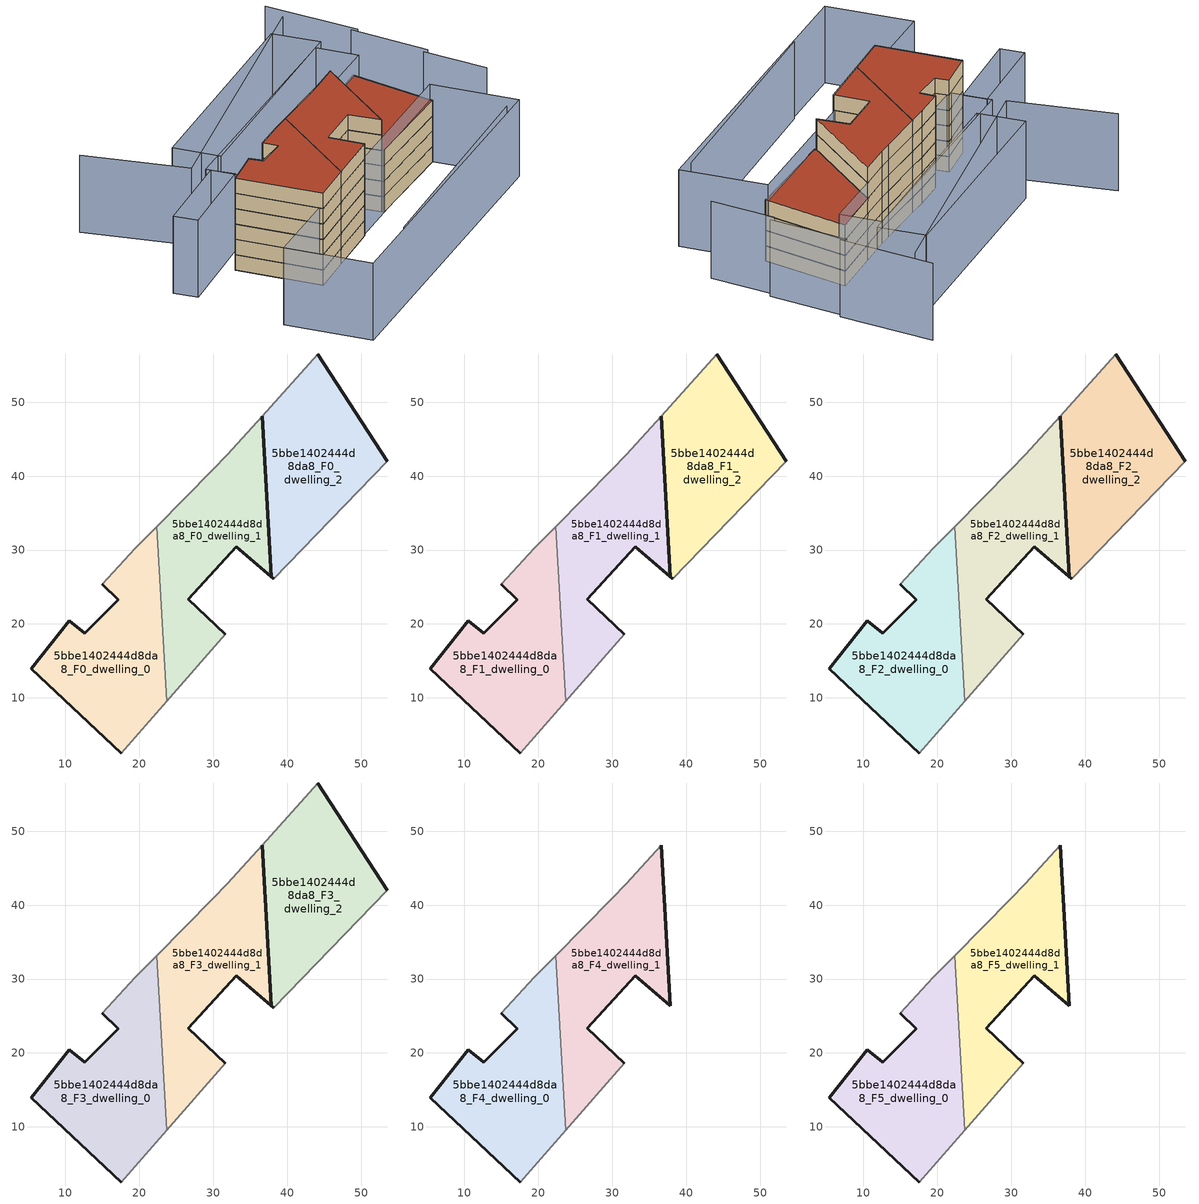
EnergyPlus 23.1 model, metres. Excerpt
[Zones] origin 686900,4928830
5bbe1402444d8da8_F0_dwelling_0
 floor ground (EU_floor_Construction): 17.56,2.54 23.7,9.55 22.32,33.15 19.44,30.23 14.99,25.38 17.13,23.29 12.59,18.74 10.48,20.41 5.39,13.92 z0
 wall outside (EU_wall_Construction): 17.56,2.54 5.39,13.92 10.48,20.41 12.59,18.74 17.13,23.29 14.99,25.38 z0:3
 wall adiabatic (EU_wall_Construction): 14.99,25.38 19.44,30.23 22.32,33.15 / 23.7,9.55 17.56,2.54 z0:3
 wall to 5bbe1402444d8da8_F0_dwelling_1 (EU_wall_Construction): 22.32,33.15 23.7,9.55 z0:3
5bbe1402444d8da8_F0_dwelling_1
 floor ground (EU_floor_Construction): 31.62,18.59 26.62,23.34 33.09,30.43 37.87,26.36 36.6,48.1 31.93,42.89 29.94,40.85 22.32,33.15 23.7,9.55 z0
 wall outside (EU_wall_Construction): 36.6,48.1 37.87,26.36 33.09,30.43 26.62,23.34 31.62,18.59 z0:3
 wall adiabatic (EU_wall_Construction): 22.32,33.15 29.94,40.85 31.93,42.89 36.6,48.1 / 31.62,18.59 23.7,9.55 z0:3
5bbe1402444d8da8_F0_dwelling_2
 floor ground (EU_floor_Construction): 38.19,26.09 53.53,41.99 44.17,56.54 36.6,48.1 37.87,26.36 z0
 wall outside (EU_wall_Construction): 38.19,26.09 37.87,26.36 36.6,48.1 / 44.17,56.54 53.53,41.99 z0:3
 wall adiabatic (EU_wall_Construction): 53.53,41.99 38.19,26.09 / 36.6,48.1 44.17,56.54 z0:3
5bbe1402444d8da8_F1_dwelling_0
 floor to 5bbe1402444d8da8_F0_dwelling_0 (EU_floor_Construction): 17.56,2.54 23.7,9.55 22.32,33.15 19.44,30.23 14.99,25.38 17.13,23.29 12.59,18.74 10.48,20.41 5.39,13.92 z3
 wall outside (EU_wall_Construction): 17.56,2.54 5.39,13.92 10.48,20.41 12.59,18.74 17.13,23.29 14.99,25.38 z3:6
 wall adiabatic (EU_wall_Construction): 14.99,25.38 19.44,30.23 22.32,33.15 / 23.7,9.55 17.56,2.54 z3:6
 wall to 5bbe1402444d8da8_F1_dwelling_1 (EU_wall_Construction): 22.32,33.15 23.7,9.55 z3:6
5bbe1402444d8da8_F1_dwelling_1
 floor to 5bbe1402444d8da8_F0_dwelling_1 (EU_floor_Construction): 31.62,18.59 26.62,23.34 33.09,30.43 37.87,26.36 36.6,48.1 31.93,42.89 29.94,40.85 22.32,33.15 23.7,9.55 z3
 wall outside (EU_wall_Construction): 36.6,48.1 37.87,26.36 33.09,30.43 26.62,23.34 31.62,18.59 z3:6
 wall adiabatic (EU_wall_Construction): 22.32,33.15 29.94,40.85 31.93,42.89 36.6,48.1 / 31.62,18.59 23.7,9.55 z3:6
5bbe1402444d8da8_F1_dwelling_2
 floor to 5bbe1402444d8da8_F0_dwelling_2 (EU_floor_Construction): 38.19,26.09 53.53,41.99 44.17,56.54 36.6,48.1 37.87,26.36 z3
 wall outside (EU_wall_Construction): 38.19,26.09 37.87,26.36 36.6,48.1 / 44.17,56.54 53.53,41.99 z3:6
 wall adiabatic (EU_wall_Construction): 53.53,41.99 38.19,26.09 / 36.6,48.1 44.17,56.54 z3:6
5bbe1402444d8da8_F2_dwelling_0
 floor to 5bbe1402444d8da8_F1_dwelling_0 (EU_floor_Construction): 17.56,2.54 23.7,9.55 22.32,33.15 19.44,30.23 14.99,25.38 17.13,23.29 12.59,18.74 10.48,20.41 5.39,13.92 z6
 wall outside (EU_wall_Construction): 17.56,2.54 5.39,13.92 10.48,20.41 12.59,18.74 17.13,23.29 14.99,25.38 z6:9
 wall adiabatic (EU_wall_Construction): 14.99,25.38 19.44,30.23 22.32,33.15 / 23.7,9.55 17.56,2.54 z6:9
 wall to 5bbe1402444d8da8_F2_dwelling_1 (EU_wall_Construction): 22.32,33.15 23.7,9.55 z6:9
5bbe1402444d8da8_F2_dwelling_1
 floor to 5bbe1402444d8da8_F1_dwelling_1 (EU_floor_Construction): 31.62,18.59 26.62,23.34 33.09,30.43 37.87,26.36 36.6,48.1 31.93,42.89 29.94,40.85 22.32,33.15 23.7,9.55 z6
 wall outside (EU_wall_Construction): 36.6,48.1 37.87,26.36 33.09,30.43 26.62,23.34 31.62,18.59 z6:9
 wall adiabatic (EU_wall_Construction): 22.32,33.15 29.94,40.85 31.93,42.89 36.6,48.1 / 31.62,18.59 23.7,9.55 z6:9
5bbe1402444d8da8_F2_dwelling_2
 floor to 5bbe1402444d8da8_F1_dwelling_2 (EU_floor_Construction): 38.19,26.09 53.53,41.99 44.17,56.54 36.6,48.1 37.87,26.36 z6
 wall outside (EU_wall_Construction): 38.19,26.09 37.87,26.36 36.6,48.1 / 44.17,56.54 53.53,41.99 z6:9
 wall adiabatic (EU_wall_Construction): 53.53,41.99 38.19,26.09 / 36.6,48.1 44.17,56.54 z6:9
5bbe1402444d8da8_F3_dwelling_0
 floor to 5bbe1402444d8da8_F2_dwelling_0 (EU_floor_Construction): 17.56,2.54 23.7,9.55 22.32,33.15 19.44,30.23 14.99,25.38 17.13,23.29 12.59,18.74 10.48,20.41 5.39,13.92 z9
 wall outside (EU_wall_Construction): 17.56,2.54 5.39,13.92 10.48,20.41 12.59,18.74 17.13,23.29 14.99,25.38 z9:12
 wall adiabatic (EU_wall_Construction): 14.99,25.38 19.44,30.23 22.32,33.15 / 23.7,9.55 17.56,2.54 z9:12
 wall to 5bbe1402444d8da8_F3_dwelling_1 (EU_wall_Construction): 22.32,33.15 23.7,9.55 z9:12
5bbe1402444d8da8_F3_dwelling_1
 floor to 5bbe1402444d8da8_F2_dwelling_1 (EU_floor_Construction): 31.62,18.59 26.62,23.34 33.09,30.43 37.87,26.36 36.6,48.1 31.93,42.89 29.94,40.85 22.32,33.15 23.7,9.55 z9
 wall outside (EU_wall_Construction): 36.6,48.1 37.87,26.36 33.09,30.43 26.62,23.34 31.62,18.59 z9:12
 wall adiabatic (EU_wall_Construction): 22.32,33.15 29.94,40.85 31.93,42.89 36.6,48.1 / 31.62,18.59 23.7,9.55 z9:12
5bbe1402444d8da8_F3_dwelling_2
 floor to 5bbe1402444d8da8_F2_dwelling_2 (EU_floor_Construction): 38.19,26.09 53.53,41.99 44.17,56.54 36.6,48.1 37.87,26.36 z9
 wall outside (EU_wall_Construction): 38.19,26.09 37.87,26.36 36.6,48.1 / 44.17,56.54 53.53,41.99 z9:12
 wall adiabatic (EU_wall_Construction): 53.53,41.99 38.19,26.09 / 36.6,48.1 44.17,56.54 z9:12
 roof outside (EU_roof_Construction): 44.17,56.54 53.53,41.99 38.19,26.09 37.87,26.36 36.6,48.1 z12
5bbe1402444d8da8_F4_dwelling_0
 floor to 5bbe1402444d8da8_F3_dwelling_0 (EU_floor_Construction): 17.56,2.54 23.7,9.55 22.32,33.15 19.44,30.23 14.99,25.38 17.13,23.29 12.59,18.74 10.48,20.41 5.39,13.92 z12
 wall outside (EU_wall_Construction): 17.56,2.54 5.39,13.92 10.48,20.41 12.59,18.74 17.13,23.29 14.99,25.38 z12:15
 wall adiabatic (EU_wall_Construction): 14.99,25.38 19.44,30.23 22.32,33.15 / 23.7,9.55 17.56,2.54 z12:15
 wall to 5bbe1402444d8da8_F4_dwelling_1 (EU_wall_Construction): 22.32,33.15 23.7,9.55 z12:15
5bbe1402444d8da8_F4_dwelling_1
 floor to 5bbe1402444d8da8_F3_dwelling_1 (EU_floor_Construction): 31.62,18.59 26.62,23.34 33.09,30.43 37.87,26.36 36.6,48.1 31.93,42.89 29.94,40.85 22.32,33.15 23.7,9.55 z12
 wall outside (EU_wall_Construction): 36.6,48.1 37.87,26.36 33.09,30.43 26.62,23.34 31.62,18.59 z12:15
 wall adiabatic (EU_wall_Construction): 22.32,33.15 29.94,40.85 31.93,42.89 36.6,48.1 / 31.62,18.59 23.7,9.55 z12:15
5bbe1402444d8da8_F5_dwelling_0
 floor to 5bbe1402444d8da8_F4_dwelling_0 (EU_floor_Construction): 17.56,2.54 23.7,9.55 22.32,33.15 19.44,30.23 14.99,25.38 17.13,23.29 12.59,18.74 10.48,20.41 5.39,13.92 z15
 wall outside (EU_wall_Construction): 17.56,2.54 5.39,13.92 10.48,20.41 12.59,18.74 17.13,23.29 14.99,25.38 z15:18
 wall adiabatic (EU_wall_Construction): 14.99,25.38 19.44,30.23 22.32,33.15 / 23.7,9.55 17.56,2.54 z15:18
 wall to 5bbe1402444d8da8_F5_dwelling_1 (EU_wall_Construction): 22.32,33.15 23.7,9.55 z15:18
 roof outside (EU_roof_Construction): 22.32,33.15 23.7,9.55 17.56,2.54 5.39,13.92 10.48,20.41 12.59,18.74 17.13,23.29 14.99,25.38 19.44,30.23 z18
5bbe1402444d8da8_F5_dwelling_1
 floor to 5bbe1402444d8da8_F4_dwelling_1 (EU_floor_Construction): 31.62,18.59 26.62,23.34 33.09,30.43 37.87,26.36 36.6,48.1 31.93,42.89 29.94,40.85 22.32,33.15 23.7,9.55 z15
 wall outside (EU_wall_Construction): 36.6,48.1 37.87,26.36 33.09,30.43 26.62,23.34 31.62,18.59 z15:18
 wall adiabatic (EU_wall_Construction): 22.32,33.15 29.94,40.85 31.93,42.89 36.6,48.1 / 31.62,18.59 23.7,9.55 z15:18
 roof outside (EU_roof_Construction): 36.6,48.1 37.87,26.36 33.09,30.43 26.62,23.34 31.62,18.59 23.7,9.55 22.32,33.15 29.94,40.85 31.93,42.89 z18
shading: 28.08,-9.58 62.56,29.17 / 38.95,77.07 1.95,26.08 / 1.95,26.08 -14.51,38.03 / 64.88,44.93 56.93,54.87 / 57.89,55.52 48.21,67.77 / 49.33,67.51 37.64,82.17 / 65.57,30.94 17.87,-21.05 / 17.87,-21.05 5.42,-9.62 / 5.42,-9.62 53.12,42.37 / 53.12,42.37 65.57,30.94 / -4.59,6.23 -8.06,9.21 / -8.06,9.21 4.78,24.18 / 4.78,24.18 8.26,21.2 / 8.26,21.2 -4.59,6.23 / 4.07,24.84 39.79,63.35 / 39.79,63.35 45.76,57.81 / 45.76,57.81 10.04,19.3 / 10.04,19.3 4.07,24.84 / 41.43,65.18 8.57,28.73 / 8.57,28.73 1.68,34.94 / 1.68,34.94 34.55,71.39 / 34.55,71.39 41.43,65.18 z0:15
[Building]
EU S2 Campaign: North Axis=0; Terrain=City; Solar Distribution=FullExterior
[Site:Location]
Bologna: Latitude=44.5; Longitude=11.25; Time Zone=1; Elevation=37
[SizingPeriod:WeatherFileDays]
AnnualSizingPeriod: Begin Month=1; Begin Day of Month=1; End Month=12; End Day of Month=31; Day of Week for Start Day=Monday; Use Weather File Daylight Saving Period=No; Use Weather File Rain and Snow Indicators=No
[MATERIAL]
EU_InternalMass_Material: Roughness=MediumRough; Thickness=0.1; Conductivity=1; Density=1800; Specific Heat=900; Thermal Absorptance=0.9; Solar Absorptance=0.7; Visible Absorptance=0.7
[MATERIAL:NOMASS] Roughness=MediumRough; Thermal Absorptance=0.9; Solar Absorptance=0.7; Visible Absorptance=0.7
Name | Thermal Resistance
EU_wall_NoMass | 0.905828
EU_roof_NoMass | 0.37593
EU_floor_NoMass | 0.67114
[CONSTRUCTION]
EU_wall_Construction: EU_wall_NoMass
EU_roof_Construction: EU_roof_NoMass
EU_floor_Construction: EU_floor_NoMass
EU_InternalMass_Construction: EU_InternalMass_Material
[ZONE] Type=1; Multiplier=1; Ceiling Height=autocalculate; Floor Area=autocalculate; Part of Total Floor Area=Yes
Name | Volume
5bbe1402444d8da8_F0_dwelling_0 | 837.773
5bbe1402444d8da8_F1_dwelling_0; 5bbe1402444d8da8_F2_dwelling_0; 5bbe1402444d8da8_F3_dwelling_0; 5bbe1402444d8da8_F4_dwelling_0; 5bbe1402444d8da8_F5_dwelling_0 | 837.775
5bbe1402444d8da8_F0_dwelling_1 | 837.807
5bbe1402444d8da8_F1_dwelling_1; 5bbe1402444d8da8_F2_dwelling_1; 5bbe1402444d8da8_F3_dwelling_1; 5bbe1402444d8da8_F4_dwelling_1; 5bbe1402444d8da8_F5_dwelling_1 | 837.809
5bbe1402444d8da8_F0_dwelling_2; 5bbe1402444d8da8_F1_dwelling_2; 5bbe1402444d8da8_F2_dwelling_2; 5bbe1402444d8da8_F3_dwelling_2 | 837.768
[INTERNALMASS] Construction=EU_InternalMass_Construction
Name | Zone or ZoneList | Surface Area
5bbe1402444d8da8_F0_dwelling_0_EU_InternalMass | 5bbe1402444d8da8_F0_dwelling_0 | 279.258
5bbe1402444d8da8_F0_dwelling_1_EU_InternalMass | 5bbe1402444d8da8_F0_dwelling_1 | 279.269
5bbe1402444d8da8_F0_dwelling_2_EU_InternalMass | 5bbe1402444d8da8_F0_dwelling_2 | 279.256
5bbe1402444d8da8_F1_dwelling_0_EU_InternalMass | 5bbe1402444d8da8_F1_dwelling_0 | 279.258
5bbe1402444d8da8_F1_dwelling_1_EU_InternalMass | 5bbe1402444d8da8_F1_dwelling_1 | 279.269
5bbe1402444d8da8_F1_dwelling_2_EU_InternalMass | 5bbe1402444d8da8_F1_dwelling_2 | 279.256
5bbe1402444d8da8_F2_dwelling_0_EU_InternalMass | 5bbe1402444d8da8_F2_dwelling_0 | 279.258
5bbe1402444d8da8_F2_dwelling_1_EU_InternalMass | 5bbe1402444d8da8_F2_dwelling_1 | 279.269
5bbe1402444d8da8_F2_dwelling_2_EU_InternalMass | 5bbe1402444d8da8_F2_dwelling_2 | 279.256
5bbe1402444d8da8_F3_dwelling_0_EU_InternalMass | 5bbe1402444d8da8_F3_dwelling_0 | 279.258
5bbe1402444d8da8_F3_dwelling_1_EU_InternalMass | 5bbe1402444d8da8_F3_dwelling_1 | 279.269
5bbe1402444d8da8_F3_dwelling_2_EU_InternalMass | 5bbe1402444d8da8_F3_dwelling_2 | 279.256
5bbe1402444d8da8_F4_dwelling_0_EU_InternalMass | 5bbe1402444d8da8_F4_dwelling_0 | 418.893
5bbe1402444d8da8_F4_dwelling_1_EU_InternalMass | 5bbe1402444d8da8_F4_dwelling_1 | 418.888
5bbe1402444d8da8_F5_dwelling_0_EU_InternalMass | 5bbe1402444d8da8_F5_dwelling_0 | 418.893
5bbe1402444d8da8_F5_dwelling_1_EU_InternalMass | 5bbe1402444d8da8_F5_dwelling_1 | 418.888
[OTHEREQUIPMENT] Fuel Type=Electricity; Design Level Calculation Method=Watts/Area; Power per Zone Floor Area=1; Fraction Latent=0; Fraction Radiant=0; Fraction Lost=0; Carbon Dioxide Generation Rate=0; EndUse Subcategory=EU_Step8_InternalGains
Name | Zone or ZoneList or Space or SpaceList | Schedule
EU_Step8_InternalGain_5bbe1402444d8da8_F0_dwelling_0_f000 | 5bbe1402444d8da8_F0_dwelling_0 | EU_Step8_GainSchedule_5bbe1402444d8da8_F0_dwelling_0_f000
EU_Step8_InternalGain_5bbe1402444d8da8_F0_dwelling_1_f000 | 5bbe1402444d8da8_F0_dwelling_1 | EU_Step8_GainSchedule_5bbe1402444d8da8_F0_dwelling_1_f000
EU_Step8_InternalGain_5bbe1402444d8da8_F0_dwelling_2_f000 | 5bbe1402444d8da8_F0_dwelling_2 | EU_Step8_GainSchedule_5bbe1402444d8da8_F0_dwelling_2_f000
EU_Step8_InternalGain_5bbe1402444d8da8_F1_dwelling_0_f000 | 5bbe1402444d8da8_F1_dwelling_0 | EU_Step8_GainSchedule_5bbe1402444d8da8_F1_dwelling_0_f000
EU_Step8_InternalGain_5bbe1402444d8da8_F1_dwelling_1_f000 | 5bbe1402444d8da8_F1_dwelling_1 | EU_Step8_GainSchedule_5bbe1402444d8da8_F1_dwelling_1_f000
EU_Step8_InternalGain_5bbe1402444d8da8_F1_dwelling_2_f000 | 5bbe1402444d8da8_F1_dwelling_2 | EU_Step8_GainSchedule_5bbe1402444d8da8_F1_dwelling_2_f000
EU_Step8_InternalGain_5bbe1402444d8da8_F2_dwelling_0_f000 | 5bbe1402444d8da8_F2_dwelling_0 | EU_Step8_GainSchedule_5bbe1402444d8da8_F2_dwelling_0_f000
EU_Step8_InternalGain_5bbe1402444d8da8_F2_dwelling_1_f000 | 5bbe1402444d8da8_F2_dwelling_1 | EU_Step8_GainSchedule_5bbe1402444d8da8_F2_dwelling_1_f000
EU_Step8_InternalGain_5bbe1402444d8da8_F2_dwelling_2_f000 | 5bbe1402444d8da8_F2_dwelling_2 | EU_Step8_GainSchedule_5bbe1402444d8da8_F2_dwelling_2_f000
EU_Step8_InternalGain_5bbe1402444d8da8_F3_dwelling_0_f000 | 5bbe1402444d8da8_F3_dwelling_0 | EU_Step8_GainSchedule_5bbe1402444d8da8_F3_dwelling_0_f000
EU_Step8_InternalGain_5bbe1402444d8da8_F3_dwelling_1_f000 | 5bbe1402444d8da8_F3_dwelling_1 | EU_Step8_GainSchedule_5bbe1402444d8da8_F3_dwelling_1_f000
EU_Step8_InternalGain_5bbe1402444d8da8_F3_dwelling_2_f000 | 5bbe1402444d8da8_F3_dwelling_2 | EU_Step8_GainSchedule_5bbe1402444d8da8_F3_dwelling_2_f000
EU_Step8_InternalGain_5bbe1402444d8da8_F4_dwelling_0_f000 | 5bbe1402444d8da8_F4_dwelling_0 | EU_Step8_GainSchedule_5bbe1402444d8da8_F4_dwelling_0_f000
EU_Step8_InternalGain_5bbe1402444d8da8_F4_dwelling_1_f000 | 5bbe1402444d8da8_F4_dwelling_1 | EU_Step8_GainSchedule_5bbe1402444d8da8_F4_dwelling_1_f000
EU_Step8_InternalGain_5bbe1402444d8da8_F5_dwelling_0_f000 | 5bbe1402444d8da8_F5_dwelling_0 | EU_Step8_GainSchedule_5bbe1402444d8da8_F5_dwelling_0_f000
EU_Step8_InternalGain_5bbe1402444d8da8_F5_dwelling_1_f000 | 5bbe1402444d8da8_F5_dwelling_1 | EU_Step8_GainSchedule_5bbe1402444d8da8_F5_dwelling_1_f000
[ZONEVENTILATION:DESIGNFLOWRATE] Schedule=EU_AlwaysOn; Design Flow Rate Calculation Method=AirChanges/Hour; Air Changes per Hour=0.73129; Ventilation Type=Natural; Fan Pressure Rise=0; Fan Total Efficiency=1; Constant Term Coefficient=1; Temperature Term Coefficient=0; Velocity Term Coefficient=0; Velocity Squared Term Coefficient=0; Minimum Indoor Temperature=-100; Maximum Indoor Temperature=100; Delta Temperature=-100; Minimum Outdoor Temperature=-100; Maximum Outdoor Temperature=100; Maximum Wind Speed=40
Name | Zone or ZoneList or Space or SpaceList
EU_ConstantAir_5bbe1402444d8da8_F0_dwelling_0 | 5bbe1402444d8da8_F0_dwelling_0
EU_ConstantAir_5bbe1402444d8da8_F0_dwelling_1 | 5bbe1402444d8da8_F0_dwelling_1
EU_ConstantAir_5bbe1402444d8da8_F0_dwelling_2 | 5bbe1402444d8da8_F0_dwelling_2
EU_ConstantAir_5bbe1402444d8da8_F1_dwelling_0 | 5bbe1402444d8da8_F1_dwelling_0
EU_ConstantAir_5bbe1402444d8da8_F1_dwelling_1 | 5bbe1402444d8da8_F1_dwelling_1
EU_ConstantAir_5bbe1402444d8da8_F1_dwelling_2 | 5bbe1402444d8da8_F1_dwelling_2
EU_ConstantAir_5bbe1402444d8da8_F2_dwelling_0 | 5bbe1402444d8da8_F2_dwelling_0
EU_ConstantAir_5bbe1402444d8da8_F2_dwelling_1 | 5bbe1402444d8da8_F2_dwelling_1
EU_ConstantAir_5bbe1402444d8da8_F2_dwelling_2 | 5bbe1402444d8da8_F2_dwelling_2
EU_ConstantAir_5bbe1402444d8da8_F3_dwelling_0 | 5bbe1402444d8da8_F3_dwelling_0
EU_ConstantAir_5bbe1402444d8da8_F3_dwelling_1 | 5bbe1402444d8da8_F3_dwelling_1
EU_ConstantAir_5bbe1402444d8da8_F3_dwelling_2 | 5bbe1402444d8da8_F3_dwelling_2
EU_ConstantAir_5bbe1402444d8da8_F4_dwelling_0 | 5bbe1402444d8da8_F4_dwelling_0
EU_ConstantAir_5bbe1402444d8da8_F4_dwelling_1 | 5bbe1402444d8da8_F4_dwelling_1
EU_ConstantAir_5bbe1402444d8da8_F5_dwelling_0 | 5bbe1402444d8da8_F5_dwelling_0
EU_ConstantAir_5bbe1402444d8da8_F5_dwelling_1 | 5bbe1402444d8da8_F5_dwelling_1
[HVACTEMPLATE:THERMOSTAT] Constant Heating Setpoint=20; Constant Cooling Setpoint=50
EU_HeatOnly_5bbe1402444d8da8_F0_dwelling_0; EU_HeatOnly_5bbe1402444d8da8_F0_dwelling_1; EU_HeatOnly_5bbe1402444d8da8_F0_dwelling_2; EU_HeatOnly_5bbe1402444d8da8_F1_dwelling_0; EU_HeatOnly_5bbe1402444d8da8_F1_dwelling_1; EU_HeatOnly_5bbe1402444d8da8_F1_dwelling_2; EU_HeatOnly_5bbe1402444d8da8_F2_dwelling_0; EU_HeatOnly_5bbe1402444d8da8_F2_dwelling_1; EU_HeatOnly_5bbe1402444d8da8_F2_dwelling_2; EU_HeatOnly_5bbe1402444d8da8_F3_dwelling_0; EU_HeatOnly_5bbe1402444d8da8_F3_dwelling_1; EU_HeatOnly_5bbe1402444d8da8_F3_dwelling_2; EU_HeatOnly_5bbe1402444d8da8_F4_dwelling_0; EU_HeatOnly_5bbe1402444d8da8_F4_dwelling_1; EU_HeatOnly_5bbe1402444d8da8_F5_dwelling_0; EU_HeatOnly_5bbe1402444d8da8_F5_dwelling_1
[HVACTEMPLATE:ZONE:IDEALLOADSAIRSYSTEM] System Availability Schedule=EU_AlwaysOn; Maximum Heating Supply Air Temperature=50; Minimum Cooling Supply Air Temperature=13; Maximum Heating Supply Air Humidity Ratio=0.0156; Minimum Cooling Supply Air Humidity Ratio=0.0077; Heating Limit=NoLimit; Cooling Limit=NoLimit; Heating Availability Schedule=EU_AlwaysOn; Cooling Availability Schedule=EU_CoolingOff; Dehumidification Control Type=ConstantSensibleHeatRatio; Cooling Sensible Heat Ratio=0.7; Dehumidification Setpoint=60; Humidification Control Type=None; Humidification Setpoint=30; Outdoor Air Method=None; Outdoor Air Flow Rate per Person=0.00944; Outdoor Air Flow Rate per Zone Floor Area=0; Outdoor Air Flow Rate per Zone=0; Demand Controlled Ventilation Type=None; Outdoor Air Economizer Type=NoEconomizer; Heat Recovery Type=None; Sensible Heat Recovery Effectiveness=0.7; Latent Heat Recovery Effectiveness=0.65
Name | Template Thermostat
5bbe1402444d8da8_F0_dwelling_0 | EU_HeatOnly_5bbe1402444d8da8_F0_dwelling_0
5bbe1402444d8da8_F0_dwelling_1 | EU_HeatOnly_5bbe1402444d8da8_F0_dwelling_1
5bbe1402444d8da8_F0_dwelling_2 | EU_HeatOnly_5bbe1402444d8da8_F0_dwelling_2
5bbe1402444d8da8_F1_dwelling_0 | EU_HeatOnly_5bbe1402444d8da8_F1_dwelling_0
5bbe1402444d8da8_F1_dwelling_1 | EU_HeatOnly_5bbe1402444d8da8_F1_dwelling_1
5bbe1402444d8da8_F1_dwelling_2 | EU_HeatOnly_5bbe1402444d8da8_F1_dwelling_2
5bbe1402444d8da8_F2_dwelling_0 | EU_HeatOnly_5bbe1402444d8da8_F2_dwelling_0
5bbe1402444d8da8_F2_dwelling_1 | EU_HeatOnly_5bbe1402444d8da8_F2_dwelling_1
5bbe1402444d8da8_F2_dwelling_2 | EU_HeatOnly_5bbe1402444d8da8_F2_dwelling_2
5bbe1402444d8da8_F3_dwelling_0 | EU_HeatOnly_5bbe1402444d8da8_F3_dwelling_0
5bbe1402444d8da8_F3_dwelling_1 | EU_HeatOnly_5bbe1402444d8da8_F3_dwelling_1
5bbe1402444d8da8_F3_dwelling_2 | EU_HeatOnly_5bbe1402444d8da8_F3_dwelling_2
5bbe1402444d8da8_F4_dwelling_0 | EU_HeatOnly_5bbe1402444d8da8_F4_dwelling_0
5bbe1402444d8da8_F4_dwelling_1 | EU_HeatOnly_5bbe1402444d8da8_F4_dwelling_1
5bbe1402444d8da8_F5_dwelling_0 | EU_HeatOnly_5bbe1402444d8da8_F5_dwelling_0
5bbe1402444d8da8_F5_dwelling_1 | EU_HeatOnly_5bbe1402444d8da8_F5_dwelling_1
[SIZING:ZONE] Zone Cooling Design Supply Air Temperature Input Method=SupplyAirTemperature; Zone Cooling Design Supply Air Temperature=13; Zone Heating Design Supply Air Temperature Input Method=SupplyAirTemperature; Zone Heating Design Supply Air Temperature=50; Zone Cooling Design Supply Air Humidity Ratio=0.008; Zone Heating Design Supply Air Humidity Ratio=0.008; Cooling Design Air Flow Method=DesignDay; Cooling Design Air Flow Rate=0; Cooling Minimum Air Flow per Zone Floor Area=0.000762; Cooling Minimum Air Flow=0; Cooling Minimum Air Flow Fraction=0.2; Heating Design Air Flow Method=DesignDay; Heating Design Air Flow Rate=0; Heating Maximum Air Flow per Zone Floor Area=0.002032; Heating Maximum Air Flow=0.141576; Heating Maximum Air Flow Fraction=0.3; Account for Dedicated Outdoor Air System=No; Dedicated Outdoor Air System Control Strategy=NeutralSupplyAir; Dedicated Outdoor Air Low Setpoint Temperature for Design=autosize; Dedicated Outdoor Air High Setpoint Temperature for Design=autosize; Zone Load Sizing Method=Sensible Load Only No Latent Load; Zone Latent Cooling Design Supply Air Humidity Ratio Input Method=HumidityRatioDifference; Zone Cooling Design Supply Air Humidity Ratio Difference=0.005; Zone Latent Heating Design Supply Air Humidity Ratio Input Method=HumidityRatioDifference; Zone Humidification Design Supply Air Humidity Ratio Difference=0.005
5bbe1402444d8da8_F0_dwelling_0; 5bbe1402444d8da8_F0_dwelling_1; 5bbe1402444d8da8_F0_dwelling_2; 5bbe1402444d8da8_F1_dwelling_0; 5bbe1402444d8da8_F1_dwelling_1; 5bbe1402444d8da8_F1_dwelling_2; 5bbe1402444d8da8_F2_dwelling_0; 5bbe1402444d8da8_F2_dwelling_1; 5bbe1402444d8da8_F2_dwelling_2; 5bbe1402444d8da8_F3_dwelling_0; 5bbe1402444d8da8_F3_dwelling_1; 5bbe1402444d8da8_F3_dwelling_2; 5bbe1402444d8da8_F4_dwelling_0; 5bbe1402444d8da8_F4_dwelling_1; 5bbe1402444d8da8_F5_dwelling_0; 5bbe1402444d8da8_F5_dwelling_1
[SCHEDULE:CONSTANT]
Name | Hourly Value
EU_AlwaysOn | 1
EU_CoolingOff | 0
[SCHEDULE:FILE] Column Number=1; Rows to Skip at Top=0; Number of Hours of Data=8760; Column Separator=Comma; Interpolate to Timestep=No; Minutes per Item=60; Adjust Schedule for Daylight Savings=Yes
Name | File
EU_Step8_GainSchedule_5bbe1402444d8da8_F0_dwelling_0_f000 | ../../schedules/5bbe1402444d8da8/5bbe1402444d8da8_F0_dwelling_0_f000_gain.csv
EU_Step8_GainSchedule_5bbe1402444d8da8_F0_dwelling_1_f000 | ../../schedules/5bbe1402444d8da8/5bbe1402444d8da8_F0_dwelling_1_f000_gain.csv
EU_Step8_GainSchedule_5bbe1402444d8da8_F0_dwelling_2_f000 | ../../schedules/5bbe1402444d8da8/5bbe1402444d8da8_F0_dwelling_2_f000_gain.csv
EU_Step8_GainSchedule_5bbe1402444d8da8_F1_dwelling_0_f000 | ../../schedules/5bbe1402444d8da8/5bbe1402444d8da8_F1_dwelling_0_f000_gain.csv
EU_Step8_GainSchedule_5bbe1402444d8da8_F1_dwelling_1_f000 | ../../schedules/5bbe1402444d8da8/5bbe1402444d8da8_F1_dwelling_1_f000_gain.csv
EU_Step8_GainSchedule_5bbe1402444d8da8_F1_dwelling_2_f000 | ../../schedules/5bbe1402444d8da8/5bbe1402444d8da8_F1_dwelling_2_f000_gain.csv
EU_Step8_GainSchedule_5bbe1402444d8da8_F2_dwelling_0_f000 | ../../schedules/5bbe1402444d8da8/5bbe1402444d8da8_F2_dwelling_0_f000_gain.csv
EU_Step8_GainSchedule_5bbe1402444d8da8_F2_dwelling_1_f000 | ../../schedules/5bbe1402444d8da8/5bbe1402444d8da8_F2_dwelling_1_f000_gain.csv
EU_Step8_GainSchedule_5bbe1402444d8da8_F2_dwelling_2_f000 | ../../schedules/5bbe1402444d8da8/5bbe1402444d8da8_F2_dwelling_2_f000_gain.csv
EU_Step8_GainSchedule_5bbe1402444d8da8_F3_dwelling_0_f000 | ../../schedules/5bbe1402444d8da8/5bbe1402444d8da8_F3_dwelling_0_f000_gain.csv
EU_Step8_GainSchedule_5bbe1402444d8da8_F3_dwelling_1_f000 | ../../schedules/5bbe1402444d8da8/5bbe1402444d8da8_F3_dwelling_1_f000_gain.csv
EU_Step8_GainSchedule_5bbe1402444d8da8_F3_dwelling_2_f000 | ../../schedules/5bbe1402444d8da8/5bbe1402444d8da8_F3_dwelling_2_f000_gain.csv
EU_Step8_GainSchedule_5bbe1402444d8da8_F4_dwelling_0_f000 | ../../schedules/5bbe1402444d8da8/5bbe1402444d8da8_F4_dwelling_0_f000_gain.csv
EU_Step8_GainSchedule_5bbe1402444d8da8_F4_dwelling_1_f000 | ../../schedules/5bbe1402444d8da8/5bbe1402444d8da8_F4_dwelling_1_f000_gain.csv
EU_Step8_GainSchedule_5bbe1402444d8da8_F5_dwelling_0_f000 | ../../schedules/5bbe1402444d8da8/5bbe1402444d8da8_F5_dwelling_0_f000_gain.csv
EU_Step8_GainSchedule_5bbe1402444d8da8_F5_dwelling_1_f000 | ../../schedules/5bbe1402444d8da8/5bbe1402444d8da8_F5_dwelling_1_f000_gain.csv
